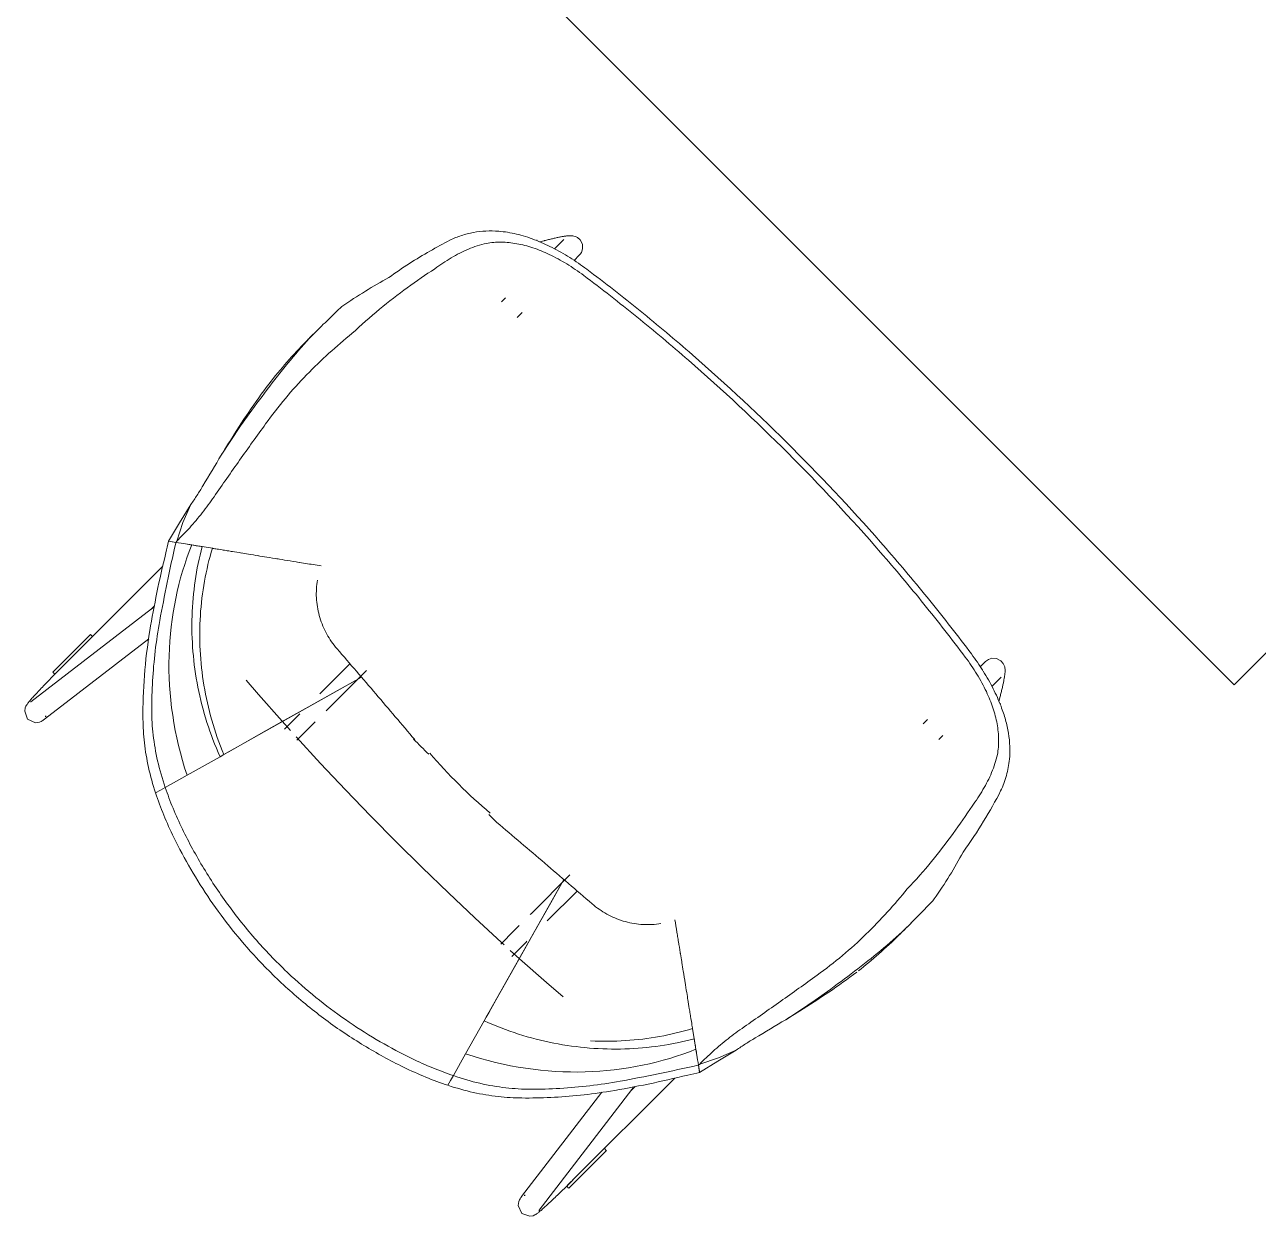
# Model space of a CAD drawing. Header units: millimetres. Extents: x 155927 to 295199, y -4084 to 97293.
# Drawn here: x 220044 to 220937, y 24938 to 25800 of the extents above; entities that cross this region are included whole.
import ezdxf

# ---------------------------------------------------------------- set-up
doc = ezdxf.new("R2010")
doc.units = ezdxf.units.MM
doc.header["$MEASUREMENT"] = 0
doc.layers.add('I-FURN', color=8, linetype='CONTINUOUS', lineweight=9)

msp = doc.modelspace()

# ---------------------------------------------------------------- linework, layer by layer
at = {"layer": 'I-FURN'}
for p, q in [((220424.52, 25817.32), (220919.49, 25322.34)), ((220919.49, 25322.34), (221414.47, 25817.32)), ((220436.64, 25647.17), (220436.16, 25647.11)), ((220437.1, 25647.21), (220436.64, 25647.17)), ((220437.56, 25647.25), (220437.1, 25647.21)), ((220438.02, 25647.29), (220437.56, 25647.25)), ((220438.49, 25647.31), (220438.02, 25647.29)), ((220438.98, 25647.32), (220438.49, 25647.31)), ((220439.5, 25647.31), (220438.98, 25647.32)), ((220440.08, 25647.27), (220439.5, 25647.31)), ((220440.76, 25647.2), (220440.08, 25647.27)), ((220441.6, 25647.03), (220440.76, 25647.2)), ((220414.82, 25644.24), (220414.95, 25643.74)), ((220420.15, 25643.67), (220416.74, 25642.76)), ((220420.34, 25643.72), (220420.15, 25643.67)), ((220421.06, 25643.91), (220420.34, 25643.72)), ((220421.79, 25644.1), (220421.06, 25643.91)), ((220422.51, 25644.29), (220421.79, 25644.1)), ((220423.22, 25644.47), (220422.51, 25644.29)), ((220423.94, 25644.65), (220423.22, 25644.47)), ((220424.65, 25644.82), (220423.94, 25644.65)), ((220425.35, 25644.99), (220424.65, 25644.82)), ((220426.05, 25645.16), (220425.35, 25644.99)), ((220426.74, 25645.32), (220426.05, 25645.16)), ((220427.42, 25645.47), (220426.74, 25645.32)), ((220428.09, 25645.63), (220427.42, 25645.47)), ((220434.22, 25644.45), (220427.52, 25637.75)), ((220428.75, 25645.77), (220428.09, 25645.63)), ((220429.4, 25645.91), (220428.75, 25645.77)), ((220430.04, 25646.05), (220429.4, 25645.91)), ((220430.67, 25646.18), (220430.04, 25646.05)), ((220431.28, 25646.3), (220430.67, 25646.18)), ((220431.88, 25646.42), (220431.28, 25646.3)), ((220432.47, 25646.53), (220431.88, 25646.42)), ((220433.04, 25646.63), (220432.47, 25646.53)), ((220433.6, 25646.73), (220433.04, 25646.63)), ((220434.14, 25646.82), (220433.6, 25646.73)), ((220434.66, 25646.9), (220434.14, 25646.82)), ((220435.18, 25646.98), (220434.66, 25646.9)), ((220435.67, 25647.05), (220435.18, 25646.98)), ((220436.16, 25647.11), (220435.67, 25647.05)), ((220442.71, 25646.69), (220441.6, 25647.03)), ((220444.24, 25645.92), (220442.71, 25646.69)), ((220446.16, 25644.22), (220444.24, 25645.92)), ((220447.74, 25641.14), (220446.16, 25644.22)), ((220447.74, 25641.14), (220447.91, 25637.69)), ((220441.74, 25629.34), (220445.53, 25633.13)), ((220446.16, 25633.83), (220445.53, 25633.13)), ((220447.09, 25635.25), (220446.16, 25633.83)), ((220447.91, 25637.69), (220447.09, 25635.25)), ((220392.03, 25602.25), (220389.14, 25599.36)), ((220400.45, 25588.05), (220404.13, 25591.73)), ((220256.26, 25579.22), (220250.31, 25573.28)), ((220200.35, 25509.81), (220208.52, 25521.12)), ((220193.18, 25499.14), (220200.35, 25509.81)), ((220186.34, 25488.53), (220193.18, 25499.14)), ((220164.34, 25452.74), (220156.2, 25439.44)), ((220158.61, 25439.78), (220164.34, 25452.74)), ((220156.2, 25439.44), (220148.08, 25426.13)), ((220154.08, 25426.27), (220158.61, 25439.78)), ((220148.13, 25426.23), (220153.5, 25425.35)), ((220153.48, 25425.36), (220148.14, 25426.22)), ((220153.44, 25425.36), (220148.14, 25426.22)), ((220153.38, 25424.88), (220153.48, 25425.36)), ((220153.5, 25425.35), (220154.08, 25426.27)), ((220158.9, 25424.48), (220164.94, 25423.5)), ((220164.94, 25423.5), (220169.25, 25422.8)), ((220169.26, 25422.8), (220172.5, 25422.28)), ((220172.5, 25422.28), (220179.89, 25421.08)), ((220144.12, 25408.24), (220070.16, 25334.29)), ((220255.91, 25398.04), (220255.7, 25396.56)), ((220135.32, 25376.82), (220137.98, 25379.48)), ((220135.79, 25377.24), (220048.54, 25310.03)), ((220135.79, 25377.24), (220136.97, 25378.03)), ((220058.3, 25297.36), (220133.91, 25355.6)), ((220091.73, 25358.67), (220064.47, 25331.41)), ((220091.78, 25358.62), (220093.14, 25357.26)), ((220279.47, 25337.54), (220257.78, 25315.86)), ((220739.55, 25339.12), (220735.76, 25335.33)), ((220740.25, 25339.74), (220739.55, 25339.12)), ((220741.67, 25340.68), (220740.25, 25339.74)), ((220744.1, 25341.49), (220741.67, 25340.68)), ((220747.56, 25341.32), (220744.1, 25341.49)), ((220747.56, 25341.32), (220750.64, 25339.74)), ((220750.64, 25339.74), (220752.34, 25337.82)), ((220752.34, 25337.82), (220753.1, 25336.3)), ((220753.1, 25336.3), (220753.45, 25335.18)), ((220753.45, 25335.18), (220753.61, 25334.34)), ((220061.22, 25325.21), (220062.15, 25326.17)), ((220062.15, 25326.17), (220063.09, 25327.13)), ((220063.09, 25327.13), (220064.04, 25328.11)), ((220064.04, 25328.11), (220065, 25329.09)), ((220065.88, 25329.99), (220064.51, 25331.36)), ((220065, 25329.09), (220065.98, 25330.08)), ((220070.15, 25334.27), (220065.88, 25329.99)), ((220065.98, 25330.08), (220066.96, 25331.07)), ((220066.96, 25331.07), (220067.95, 25332.07)), ((220067.95, 25332.07), (220068.94, 25333.07)), ((220068.94, 25333.07), (220069.94, 25334.07)), ((220069.94, 25334.07), (220070.16, 25334.29)), ((220188.16, 25271.79), (220287.74, 25327.89)), ((220264.02, 25305.12), (220291.44, 25332.54)), ((220287.74, 25327.89), (220271.01, 25318.47)), ((220744.17, 25321.11), (220750.86, 25327.8)), ((220752.94, 25326.05), (220752.83, 25325.47)), ((220753.05, 25326.62), (220752.94, 25326.05)), ((220753.14, 25327.18), (220753.05, 25326.62)), ((220753.23, 25327.72), (220753.14, 25327.18)), ((220753.32, 25328.25), (220753.23, 25327.72)), ((220753.4, 25328.76), (220753.32, 25328.25)), ((220753.47, 25329.26), (220753.4, 25328.76)), ((220753.53, 25329.74), (220753.47, 25329.26)), ((220753.58, 25330.22), (220753.53, 25329.74)), ((220753.63, 25330.69), (220753.58, 25330.22)), ((220753.61, 25334.34), (220753.69, 25333.66)), ((220753.67, 25331.15), (220753.63, 25330.69)), ((220753.7, 25331.61), (220753.67, 25331.15)), ((220753.69, 25333.66), (220753.72, 25333.08)), ((220753.72, 25332.08), (220753.7, 25331.61)), ((220753.72, 25333.08), (220753.73, 25332.56)), ((220753.73, 25332.56), (220753.72, 25332.08)), ((220053.02, 25316.58), (220053.73, 25317.35)), ((220053.73, 25317.35), (220054.47, 25318.15)), ((220054.47, 25318.15), (220055.24, 25318.96)), ((220055.24, 25318.96), (220056.03, 25319.8)), ((220056.03, 25319.8), (220056.84, 25320.66)), ((220056.84, 25320.66), (220057.68, 25321.53)), ((220057.68, 25321.53), (220058.54, 25322.43)), ((220058.54, 25322.43), (220059.41, 25323.34)), ((220059.41, 25323.34), (220060.31, 25324.27)), ((220060.31, 25324.27), (220061.22, 25325.21)), ((220204.35, 25325.54), (220213.22, 25315.27)), ((220271.01, 25318.47), (220249.58, 25306.39)), ((220750.88, 25316.81), (220750.7, 25316.09)), ((220751.06, 25317.52), (220750.88, 25316.81)), ((220751.24, 25318.23), (220751.06, 25317.52)), ((220751.41, 25318.93), (220751.24, 25318.23)), ((220751.57, 25319.63), (220751.41, 25318.93)), ((220751.74, 25320.32), (220751.57, 25319.63)), ((220751.89, 25321), (220751.74, 25320.32)), ((220752.04, 25321.67), (220751.89, 25321)), ((220752.19, 25322.34), (220752.04, 25321.67)), ((220752.33, 25322.99), (220752.19, 25322.34)), ((220752.46, 25323.63), (220752.33, 25322.99)), ((220752.59, 25324.25), (220752.46, 25323.63)), ((220752.72, 25324.87), (220752.59, 25324.25)), ((220752.83, 25325.47), (220752.72, 25324.87)), ((220045.39, 25307.55), (220045.73, 25308.08)), ((220045.73, 25308.08), (220046.05, 25308.55)), ((220046.05, 25308.55), (220046.38, 25308.99)), ((220046.38, 25308.99), (220046.73, 25309.43)), ((220046.73, 25309.43), (220047.09, 25309.89)), ((220047.09, 25309.89), (220047.48, 25310.36)), ((220047.48, 25310.36), (220047.9, 25310.86)), ((220047.9, 25310.86), (220048.35, 25311.39)), ((220048.27, 25309.84), (220048.33, 25309.88)), ((220048.33, 25309.88), (220048.49, 25309.99)), ((220048.35, 25311.39), (220048.83, 25311.94)), ((220048.49, 25309.99), (220048.54, 25310.03)), ((220048.83, 25311.94), (220049.33, 25312.52)), ((220049.33, 25312.52), (220049.87, 25313.13)), ((220049.87, 25313.13), (220050.44, 25313.76)), ((220050.44, 25313.76), (220051.04, 25314.43)), ((220051.04, 25314.43), (220051.67, 25315.12)), ((220051.67, 25315.12), (220052.33, 25315.84)), ((220052.33, 25315.84), (220053.02, 25316.58)), ((220213.22, 25315.27), (220230.38, 25295.89)), ((220749.17, 25310.32), (220750.08, 25313.73)), ((220750.14, 25313.92), (220750.08, 25313.73)), ((220750.33, 25314.65), (220750.14, 25313.92)), ((220750.16, 25308.53), (220750.66, 25308.4)), ((220750.52, 25315.37), (220750.33, 25314.65)), ((220750.7, 25316.09), (220750.52, 25315.37)), ((220044.04, 25303.19), (220044.5, 25305.7)), ((220046.13, 25297.53), (220044.04, 25303.19)), ((220044.5, 25305.7), (220044.99, 25306.85)), ((220044.99, 25306.85), (220045.39, 25307.55)), ((220059.03, 25299.18), (220059.14, 25299.34)), ((220059.14, 25299.34), (220059.32, 25299.56)), ((220059.32, 25299.56), (220059.55, 25299.85)), ((220249.58, 25306.39), (220230.01, 25295.37)), ((220242.45, 25300.52), (220232.17, 25290.24)), ((220242.45, 25300.52), (220243.13, 25301.21)), ((220263.2, 25304.31), (220262.38, 25303.49)), ((220264.02, 25305.12), (220263.2, 25304.31)), ((220046.13, 25297.53), (220051.95, 25294.88)), ((220051.95, 25294.88), (220054.69, 25295.3)), ((220054.69, 25295.3), (220055.91, 25295.8)), ((220055.91, 25295.8), (220056.64, 25296.2)), ((220056.64, 25296.2), (220057.18, 25296.55)), ((220057.18, 25296.55), (220057.65, 25296.87)), ((220057.65, 25296.87), (220058.1, 25297.2)), ((220058.1, 25297.2), (220058.3, 25297.36)), ((220230.01, 25295.37), (220213.31, 25285.96)), ((220230.38, 25295.89), (220236.42, 25289.17)), ((220241.08, 25282.19), (220250.94, 25292.04)), ((220251.54, 25292.64), (220250.94, 25292.04)), ((220252.24, 25293.34), (220251.54, 25292.64)), ((220252.95, 25294.05), (220252.24, 25293.34)), ((220253.68, 25294.78), (220252.95, 25294.05)), ((220254.42, 25295.53), (220253.68, 25294.78)), ((220697.62, 25297.19), (220694.47, 25294.03)), ((220213.31, 25285.96), (220200.37, 25278.67)), ((220240.52, 25284.65), (220258.22, 25265.4)), ((220326.38, 25282.61), (220325.6, 25282.91)), ((220705.78, 25282.72), (220708.67, 25285.61)), ((220191.83, 25273.86), (220188.16, 25271.79)), ((220200.37, 25278.67), (220191.83, 25273.86)), ((220185.45, 25270.26), (220161.57, 25256.81)), ((220161.57, 25256.81), (220185.45, 25270.26)), ((220188.16, 25271.79), (220185.45, 25270.26)), ((220185.45, 25270.26), (220188.16, 25271.79)), ((220258.22, 25265.4), (220276.23, 25246.28)), ((220161.57, 25256.81), (220145.85, 25247.95)), ((220145.85, 25247.95), (220161.57, 25256.81)), ((220138.84, 25244), (220142.34, 25245.97)), ((220138.84, 25244), (220142.34, 25245.97)), ((220142.34, 25245.97), (220145.85, 25247.95)), ((220142.34, 25245.97), (220145.85, 25247.95)), ((220276.23, 25246.28), (220294.52, 25227.31)), ((220294.52, 25227.31), (220313.06, 25208.54)), ((220313.06, 25208.54), (220331.82, 25189.97)), ((220331.82, 25189.97), (220350.76, 25171.66)), ((220438.58, 25184.64), (220411.54, 25157.6)), ((220434.31, 25181.32), (220378.2, 25081.74)), ((220424.89, 25164.59), (220434.31, 25181.32)), ((220350.76, 25171.66), (220369.87, 25153.62)), ((220422.27, 25151.37), (220443.96, 25173.05)), ((220410, 25156.06), (220410.82, 25156.88)), ((220410.82, 25156.88), (220411.54, 25157.6)), ((220412.81, 25143.16), (220424.89, 25164.59)), ((220369.87, 25153.62), (220389.11, 25135.89)), ((220400.55, 25146.61), (220401.28, 25147.35)), ((220401.28, 25147.35), (220402.03, 25148.09)), ((220502.98, 25149.28), (220504.46, 25149.49)), ((220679.69, 25143.9), (220685.64, 25149.84)), ((220398.46, 25144.52), (220388.6, 25134.67)), ((220398.46, 25144.52), (220399.14, 25145.2)), ((220399.14, 25145.2), (220399.84, 25145.9)), ((220399.84, 25145.9), (220400.55, 25146.61)), ((220401.78, 25123.59), (220412.81, 25143.16)), ((220389.11, 25135.89), (220391.06, 25134.1)), ((220402.3, 25123.96), (220395.59, 25130.01)), ((220396.66, 25125.75), (220406.94, 25136.03)), ((220407.54, 25136.64), (220406.94, 25136.03)), ((220392.38, 25106.9), (220401.78, 25123.59)), ((220421.68, 25106.8), (220402.3, 25123.96)), ((220385.08, 25093.95), (220392.38, 25106.9)), ((220433.75, 25096.38), (220421.68, 25106.8)), ((220380.28, 25085.42), (220385.08, 25093.95)), ((220616.22, 25093.94), (220605.55, 25086.77)), ((220627.54, 25102.1), (220616.22, 25093.94)), ((220378.2, 25081.74), (220380.28, 25085.42)), ((220605.55, 25086.77), (220594.95, 25079.93)), ((220363.22, 25055.15), (220376.68, 25079.03)), ((220376.68, 25079.03), (220363.22, 25055.15)), ((220376.68, 25079.03), (220378.2, 25081.74)), ((220378.2, 25081.74), (220376.68, 25079.03)), ((220527.5, 25073.47), (220528.7, 25066.08)), ((220528.7, 25066.08), (220529.22, 25062.84)), ((220529.22, 25062.84), (220529.92, 25058.52)), ((220529.92, 25058.52), (220530.9, 25052.48)), ((220545.85, 25049.79), (220559.15, 25057.92)), ((220559.15, 25057.92), (220546.2, 25052.2)), ((220354.37, 25039.44), (220363.22, 25055.15)), ((220363.22, 25055.15), (220354.37, 25039.44)), ((220532.55, 25041.67), (220545.85, 25049.79)), ((220546.2, 25052.2), (220532.69, 25047.66)), ((220531.78, 25047.06), (220531.29, 25046.97)), ((220531.77, 25047.09), (220532.69, 25047.66)), ((220531.77, 25047.09), (220532.64, 25041.71)), ((220532.64, 25041.72), (220531.78, 25047.06)), ((220532.55, 25042.31), (220531.78, 25047.03)), ((220352.39, 25035.92), (220350.42, 25032.42)), ((220352.39, 25035.92), (220350.42, 25032.42)), ((220354.37, 25039.44), (220352.39, 25035.92)), ((220354.37, 25039.44), (220352.39, 25035.92)), ((220440.71, 24963.75), (220514.66, 25037.7)), ((220485.9, 25031.57), (220483.2, 25028.87)), ((220461.94, 25027.39), (220403.77, 24951.88)), ((220416.45, 24942.12), (220483.66, 25029.38)), ((220483.66, 25029.38), (220484.45, 25030.55)), ((220463.67, 24986.73), (220465.04, 24985.36)), ((220437.83, 24958.05), (220465.09, 24985.31)), ((220435.5, 24958.59), (220436.49, 24959.56)), ((220436.41, 24959.46), (220440.72, 24963.77)), ((220436.49, 24959.56), (220437.49, 24960.54)), ((220437.49, 24960.54), (220438.49, 24961.53)), ((220438.49, 24961.53), (220439.48, 24962.53)), ((220439.48, 24962.53), (220440.48, 24963.52)), ((220440.48, 24963.52), (220440.71, 24963.75)), ((220402.62, 24950.22), (220402.96, 24950.77)), ((220402.96, 24950.77), (220403.29, 24951.24)), ((220403.29, 24951.24), (220403.62, 24951.68)), ((220403.62, 24951.68), (220403.77, 24951.88)), ((220405.6, 24952.61), (220405.75, 24952.73)), ((220405.75, 24952.73), (220405.98, 24952.9)), ((220405.98, 24952.9), (220406.27, 24953.13)), ((220427.07, 24950.43), (220427.95, 24951.26)), ((220427.95, 24951.26), (220428.85, 24952.12)), ((220428.85, 24952.12), (220429.76, 24953)), ((220429.76, 24953), (220430.69, 24953.89)), ((220430.69, 24953.89), (220431.63, 24954.8)), ((220431.63, 24954.8), (220432.58, 24955.73)), ((220432.58, 24955.73), (220433.55, 24956.67)), ((220433.55, 24956.67), (220434.52, 24957.62)), ((220434.52, 24957.62), (220435.5, 24958.59)), ((220437.78, 24958.1), (220436.41, 24959.46)), ((220401.3, 24945.53), (220401.72, 24948.28)), ((220403.94, 24939.71), (220401.3, 24945.53)), ((220401.72, 24948.28), (220402.22, 24949.5)), ((220402.22, 24949.5), (220402.62, 24950.22)), ((220416.25, 24941.86), (220416.3, 24941.91)), ((220416.3, 24941.91), (220416.41, 24942.07)), ((220416.41, 24942.07), (220416.45, 24942.12)), ((220417.28, 24941.48), (220417.81, 24941.93)), ((220417.81, 24941.93), (220418.36, 24942.41)), ((220418.36, 24942.41), (220418.94, 24942.92)), ((220418.94, 24942.92), (220419.55, 24943.46)), ((220419.55, 24943.46), (220420.18, 24944.03)), ((220420.18, 24944.03), (220420.85, 24944.63)), ((220420.85, 24944.63), (220421.54, 24945.25)), ((220421.54, 24945.25), (220422.26, 24945.91)), ((220422.26, 24945.91), (220423, 24946.6)), ((220423, 24946.6), (220423.77, 24947.31)), ((220423.77, 24947.31), (220424.56, 24948.06)), ((220424.56, 24948.06), (220425.38, 24948.82)), ((220425.38, 24948.82), (220426.22, 24949.61)), ((220426.22, 24949.61), (220427.07, 24950.43)), ((220403.94, 24939.71), (220409.61, 24937.62)), ((220409.61, 24937.62), (220412.12, 24938.08)), ((220412.12, 24938.08), (220413.26, 24938.58)), ((220413.26, 24938.58), (220413.96, 24938.97)), ((220413.96, 24938.97), (220414.5, 24939.31)), ((220414.5, 24939.31), (220414.96, 24939.64)), ((220414.96, 24939.64), (220415.41, 24939.97)), ((220415.41, 24939.97), (220415.85, 24940.31)), ((220415.85, 24940.31), (220416.31, 24940.68)), ((220416.31, 24940.68), (220416.78, 24941.07)), ((220416.78, 24941.07), (220417.28, 24941.48))]:
    msp.add_line(p, q, dxfattribs=at)
msp.add_arc((220623.46, 25517.04), 376.15, 220.47067, 229.87406, dxfattribs=at)
for centre, major_axis, ratio, start_param, end_param in [((224469.09, 23772.03), (-4235.43, -4235.43), 0.743145, 5.018195, 5.020176), ((224712.66, 22717.68), (-3756.55, 3756.55), 0.981627, 0.240335, 0.245277), ((219647.14, 25386.01), (-411.51, -411.51), 0.743145, 2.271868, 2.288409), ((218878.45, 29362.68), (-4235.43, -4235.43), 0.743145, 1.263009, 1.26499), ((217824.1, 29606.24), (-3756.55, 3756.55), 0.981627, 2.896316, 2.901258), ((220492.43, 24540.73), (-411.51, -411.51), 0.743145, 3.994777, 4.011317)]:
    msp.add_ellipse(centre, major_axis=major_axis, ratio=ratio, start_param=start_param, end_param=end_param, dxfattribs=at)
for points, knots in [([(220413.13, 25644.37), (220408.72, 25646.07), (220400.02, 25648.82), (220385.01, 25651.24), (220371.69, 25650.56), (220360.1, 25647.61), (220354.57, 25645.4), (220351.85, 25644.1)], [0, 0, 0, 0, 0.2, 0.4, 0.7, 0.85, 1, 1, 1, 1]), ([(220451.02, 25622.97), (220464.02, 25613.2), (220489.75, 25593.12), (220540.14, 25550.79), (220600.68, 25494.27), (220657.2, 25433.72), (220699.53, 25383.34), (220719.61, 25357.61), (220729.39, 25344.6)], [-1, -1, -1, -1, -0.875, -0.75, -0.5, -0.25, -0.125, 0, 0, 0, 0]), ([(220724.9, 25342.38), (220715.2, 25355.29), (220695.29, 25380.81), (220653.32, 25430.79), (220597.26, 25490.85), (220537.2, 25546.9), (220487.22, 25588.88), (220461.7, 25608.78), (220448.8, 25618.48)], [-1, -1, -1, -1, -0.875, -0.75, -0.5, -0.25, -0.125, 0, 0, 0, 0]), ([(220179.89, 25421.08), (220180.41, 25421), (220182.07, 25420.73), (220186.09, 25420.08), (220189.43, 25419.54), (220190.89, 25419.3)], [-1, -1, -1, -1, -0.8928571, -0.7857143, -0.7142857, -0.7142857, -0.7142857, -0.7142857]), ([(220194.35, 25418.74), (220193.86, 25418.82), (220192.58, 25419.03), (220191.39, 25419.22), (220190.68, 25419.33)], [0.65678994, 0.65678994, 0.65678994, 0.65678994, 0.67857143, 0.71428571, 0.71428571, 0.71428571, 0.71428571]), ([(220750.78, 25306.71), (220752.06, 25303.4), (220754.25, 25296.85), (220757.1, 25283.91), (220757.61, 25270.3), (220755.03, 25256.49), (220752.25, 25249.05), (220750.52, 25245.44)], [-1, -1, -1, -1, -0.85, -0.7, -0.4, -0.2, 0, 0, 0, 0]), ([(220318.14, 25045.63), (220308.5, 25050.35), (220289.47, 25060.78), (220261.83, 25079.28), (220235.69, 25100.54), (220206.67, 25129.01), (220182.82, 25158.94), (220164.01, 25188.76), (220155.82, 25204.01), (220152.05, 25211.72)], [-1, -1, -1, -1, -0.861111, -0.722222, -0.583333, -0.444444, -0.222222, -0.111111, 0, 0, 0, 0]), ([(220158.21, 25217.88), (220162.89, 25208.22), (220173.27, 25189.16), (220191.73, 25161.48), (220212.97, 25135.3), (220241.45, 25106.27), (220271.41, 25082.45), (220301.28, 25063.69), (220316.57, 25055.54), (220324.3, 25051.79)], [-1, -1, -1, -1, -0.861111, -0.722222, -0.583333, -0.444444, -0.222222, -0.111111, 0, 0, 0, 0]), ([(220516.2, 25143.21), (220516.43, 25141.82), (220516.86, 25139.13), (220517.29, 25136.47), (220517.5, 25135.18)], [-0.93070121, -0.93070121, -0.93070121, -0.93070121, -0.89285714, -0.85714286, -0.85714286, -0.85714286, -0.85714286]), ([(220647.57, 25115.3), (220652.59, 25119.26), (220662.77, 25127.69), (220672.37, 25136.6), (220677.17, 25141.38)], [0.0359551, 0.0359551, 0.0359551, 0.0359551, 0.5, 1, 1, 1, 1]), ([(220517.32, 25136.29), (220517.75, 25133.68), (220518.21, 25130.81), (220518.67, 25127.99), (220518.71, 25127.72)], [-0.85714286, -0.85714286, -0.85714286, -0.85714286, -0.78571429, -0.77790979, -0.77790979, -0.77790979, -0.77790979]), ([(220518.71, 25127.71), (220518.72, 25127.66), (220519.03, 25125.73), (220519.44, 25123.19), (220519.84, 25120.77), (220519.93, 25120.17)], [-0.78716796, -0.78716796, -0.78716796, -0.78716796, -0.78571429, -0.73214286, -0.71428571, -0.71428571, -0.71428571, -0.71428571]), ([(220453.74, 25064.63), (220462.21, 25064.2), (220487.48, 25064.37), (220511.95, 25068.8), (220527.5, 25073.47)], [0.4999878, 0.4999878, 0.4999878, 0.4999878, 0.6666667, 1, 1, 1, 1])]:
    msp.add_open_spline(points, degree=3, knots=knots, dxfattribs=at)
for points in [[(220351.85, 25644.1), (220347.08, 25641.6), (220337.43, 25636.26), (220322.5, 25627.39), (220312.59, 25620.59), (220307.63, 25617)], [(220340.87, 25623.36), (220344.78, 25626.28), (220352.76, 25631.54), (220365.08, 25637.91), (220373.76, 25640.7), (220378.2, 25641.78)], [(220378.2, 25641.78), (220381.74, 25642.39), (220388.95, 25642.94), (220400.31, 25641.84), (220411.98, 25638.81), (220419.8, 25635.63), (220423.75, 25633.75)], [(220451.02, 25622.97), (220446.92, 25626.05), (220438.64, 25631.74), (220425.86, 25638.94), (220417.38, 25642.72), (220413.13, 25644.37)], [(220423.75, 25633.75), (220428.01, 25631.72), (220436.45, 25627.14), (220444.71, 25621.54), (220448.8, 25618.48)], [(220280.95, 25576.48), (220287.54, 25582.68), (220300.8, 25594.46), (220321.08, 25609.89), (220334.31, 25619.09), (220340.87, 25623.36)], [(220307.63, 25617), (220301.96, 25613.91), (220290.62, 25607.31), (220279.32, 25599.95), (220273.69, 25596.09)], [(220254.11, 25577.07), (220257.37, 25580.35), (220263.89, 25586.82), (220270.42, 25593.05), (220273.69, 25596.09)], [(220208.52, 25521.12), (220213.43, 25527.74), (220223.2, 25540.87), (220238.16, 25559.83), (220248.63, 25571.55), (220254.11, 25577.07)], [(220218.48, 25511.16), (220223.07, 25517.52), (220232.62, 25529.81), (220248.02, 25546.84), (220264.25, 25562.39), (220275.33, 25571.94), (220280.95, 25576.48)], [(220254.09, 25577.04), (220251.98, 25574.95), (220249.88, 25572.85), (220247.79, 25570.75)], [(220247.79, 25570.75), (220243.02, 25565.95), (220233.78, 25556), (220225.05, 25545.41), (220220.79, 25539.98)], [(220220.79, 25539.98), (220215.79, 25533.42), (220206.16, 25519.84), (220196.99, 25505.62), (220192.46, 25498.41)], [(220181.12, 25458.38), (220187.25, 25467.24), (220199.62, 25484.9), (220212.16, 25502.43), (220218.48, 25511.16)], [(220173.12, 25466.38), (220171.72, 25464.02), (220168.86, 25459.39), (220165.87, 25454.92), (220164.34, 25452.74)], [(220154.08, 25426.27), (220157.28, 25429.33), (220163.58, 25435.82), (220172.62, 25446.64), (220178.34, 25454.38), (220181.12, 25458.38)], [(220141.78, 25368.73), (220143.49, 25377.71), (220147.09, 25396.1), (220151.18, 25415.19), (220153.38, 25424.88)], [(220148.14, 25426.22), (220150.25, 25425.88), (220152.02, 25425.6), (220153.45, 25425.36)], [(220160.41, 25424.24), (220158.51, 25424.54), (220156.2, 25424.92), (220153.5, 25425.35)], [(220164.94, 25423.5), (220163.83, 25423.68), (220162.32, 25423.93), (220160.42, 25424.24)], [(220146.27, 25417.76), (220143.86, 25408.04), (220139.56, 25388.9), (220136.15, 25370.53), (220134.63, 25361.58)], [(220164.94, 25423.5), (220155.13, 25398.91), (220143.57, 25344.44), (220151.99, 25285.51), (220161.57, 25256.81)], [(220172.5, 25422.28), (220168.22, 25406.1), (220163.26, 25372.41), (220167.44, 25320.4), (220178.16, 25286.53), (220185.45, 25270.26)], [(220169.25, 25422.8), (220167.99, 25423.01), (220166.55, 25423.24), (220164.94, 25423.5)], [(220172.5, 25422.28), (220171.6, 25422.42), (220170.51, 25422.6), (220169.26, 25422.8)], [(220179.89, 25421.08), (220175.22, 25405.53), (220169.31, 25372.9), (220171.83, 25321.82), (220181.4, 25288.1), (220188.16, 25271.79)], [(220194.36, 25418.74), (220196.4, 25418.41), (220198.62, 25418.05), (220200.98, 25417.66)], [(220206, 25416.85), (220204.12, 25417.16), (220202.3, 25417.45), (220200.58, 25417.73)], [(220206.01, 25416.85), (220208.35, 25416.47), (220210.81, 25416.07), (220213.36, 25415.66)], [(220219.32, 25414.69), (220217.07, 25415.06), (220214.87, 25415.41), (220212.74, 25415.76)], [(220219.32, 25414.69), (220221.96, 25414.27), (220224.69, 25413.82), (220227.45, 25413.38)], [(220234.14, 25412.29), (220231.58, 25412.71), (220229.05, 25413.12), (220226.59, 25413.52)], [(220234.14, 25412.29), (220236.95, 25411.84), (220239.79, 25411.38), (220242.71, 25410.91)], [(220247.28, 25410.16), (220245.38, 25410.47), (220243.48, 25410.78), (220241.6, 25411.08)], [(220247.29, 25410.16), (220251.04, 25409.56), (220254.85, 25408.94), (220258.71, 25408.31)], [(220255.7, 25396.56), (220255.11, 25392.27), (220254.86, 25383.58), (220257.3, 25370.78), (220262.37, 25358.79), (220267.35, 25351.63), (220270.19, 25348.34)], [(220134.63, 25361.58), (220132.85, 25350.57), (220130.24, 25328.89), (220129.54, 25307.88), (220129.67, 25297.53)], [(220136.02, 25303.88), (220136.01, 25310.89), (220136.41, 25325.05), (220138.29, 25346.67), (220140.47, 25361.33), (220141.78, 25368.73)], [(220270.19, 25348.34), (220279.54, 25337.5), (220298.25, 25315.71), (220317, 25293.68), (220326.38, 25282.61)], [(220729.39, 25344.6), (220732.38, 25340.63), (220735.14, 25336.61), (220737.7, 25332.54)], [(220740.17, 25317.33), (220738.14, 25321.59), (220733.56, 25330.03), (220727.96, 25338.29), (220724.9, 25342.38)], [(220737.94, 25332.16), (220740.56, 25327.96), (220745.36, 25319.44), (220749.14, 25310.96), (220750.78, 25306.71)], [(220748.19, 25271.78), (220748.8, 25275.32), (220749.36, 25282.54), (220748.25, 25293.89), (220745.22, 25305.57), (220742.04, 25313.38), (220740.17, 25317.33)], [(220145.85, 25247.95), (220143.62, 25254.42), (220139.88, 25267.21), (220136.72, 25285.99), (220136.01, 25298), (220136.02, 25303.88)], [(220129.67, 25297.53), (220129.7, 25291.91), (220130.42, 25280.43), (220133.36, 25262.45), (220136.79, 25250.2), (220138.84, 25244)], [(220325.6, 25282.91), (220329.24, 25279.26), (220332.88, 25275.62), (220336.52, 25271.98)], [(220729.78, 25234.46), (220732.7, 25238.37), (220737.97, 25246.36), (220744.35, 25258.71), (220747.13, 25267.36), (220748.19, 25271.78)], [(220145.85, 25247.95), (220147.51, 25242.98), (220151.25, 25232.99), (220155.77, 25222.92), (220158.21, 25217.88)], [(220750.52, 25245.44), (220746.82, 25238.2), (220738.59, 25223.58), (220728.73, 25208.69), (220723.42, 25201.21)], [(220152.05, 25211.72), (220149.41, 25217.14), (220144.54, 25227.95), (220140.58, 25238.68), (220138.84, 25244)], [(220379.96, 25228.54), (220381.91, 25226.59), (220383.85, 25224.65), (220385.8, 25222.7)], [(220682.89, 25174.53), (220689.1, 25181.12), (220700.88, 25194.39), (220716.31, 25214.67), (220725.5, 25227.9), (220729.78, 25234.46)], [(220385.8, 25222.7), (220397.42, 25212.86), (220420.53, 25193.21), (220443.39, 25173.58), (220454.76, 25163.77)], [(220723.42, 25201.21), (220720.32, 25195.53), (220713.72, 25184.18), (220706.36, 25172.89), (220702.51, 25167.27)], [(220617.58, 25112.06), (220623.94, 25116.65), (220636.22, 25126.2), (220653.26, 25141.6), (220668.81, 25157.83), (220678.35, 25168.91), (220682.89, 25174.53)], [(220702.51, 25167.27), (220699.46, 25164), (220693.24, 25157.48), (220686.77, 25150.96), (220683.48, 25147.69)], [(220454.76, 25163.77), (220458.04, 25160.94), (220465.19, 25155.97), (220477.19, 25150.89), (220489.98, 25148.44), (220498.68, 25148.69), (220502.98, 25149.28)], [(220514.73, 25152.3), (220515.23, 25149.23), (220515.72, 25146.21), (220516.2, 25143.22)], [(220683.48, 25147.69), (220677.97, 25142.21), (220666.25, 25131.74), (220647.28, 25116.78), (220634.15, 25107.02), (220627.54, 25102.1)], [(220677.17, 25141.38), (220679.27, 25143.47), (220681.37, 25145.57), (220683.46, 25147.68)], [(220519.79, 25121.04), (220520.12, 25119.04), (220520.43, 25117.08), (220520.75, 25115.16)], [(220520.74, 25115.17), (220521.24, 25112.12), (220521.72, 25109.16), (220522.18, 25106.32)], [(220564.8, 25074.7), (220573.66, 25080.84), (220591.32, 25093.2), (220608.85, 25105.75), (220617.58, 25112.06)], [(220604.83, 25086.04), (220612.04, 25090.57), (220626.26, 25099.74), (220639.84, 25109.37), (220646.4, 25114.38)], [(220522.08, 25106.95), (220522.49, 25104.39), (220522.89, 25101.92), (220523.27, 25099.56)], [(220523.27, 25099.59), (220523.57, 25097.7), (220523.87, 25095.9), (220524.15, 25094.16)], [(220524.08, 25094.56), (220524.47, 25092.2), (220524.81, 25090.05), (220525.14, 25088.02)], [(220525.16, 25087.94), (220525.37, 25086.64), (220525.57, 25085.4), (220525.75, 25084.26)], [(220376.68, 25079.03), (220392.95, 25071.74), (220426.82, 25061.02), (220478.82, 25056.84), (220512.52, 25061.8), (220528.7, 25066.08)], [(220525.72, 25084.47), (220526.19, 25081.56), (220526.98, 25076.68), (220527.38, 25074.17), (220527.5, 25073.47)], [(220532.69, 25047.66), (220535.75, 25050.86), (220542.24, 25057.16), (220553.06, 25066.2), (220560.8, 25071.93), (220564.8, 25074.7)], [(220572.8, 25066.7), (220570.44, 25065.31), (220565.81, 25062.44), (220561.34, 25059.45), (220559.15, 25057.92)], [(220363.22, 25055.15), (220391.93, 25045.57), (220450.86, 25037.15), (220505.33, 25048.71), (220529.92, 25058.52)], [(220528.7, 25066.08), (220528.84, 25065.18), (220529.02, 25064.1), (220529.22, 25062.84)], [(220529.22, 25062.84), (220529.42, 25061.58), (220529.66, 25060.14), (220529.92, 25058.52)], [(220529.92, 25058.52), (220530.1, 25057.41), (220530.34, 25055.9), (220530.65, 25054)], [(220324.3, 25051.79), (220329.34, 25049.35), (220339.41, 25044.83), (220349.4, 25041.1), (220354.37, 25039.44)], [(220530.65, 25053.99), (220530.96, 25052.09), (220531.33, 25049.78), (220531.77, 25047.09)], [(220350.42, 25032.42), (220345.09, 25034.16), (220334.37, 25038.12), (220323.55, 25042.99), (220318.14, 25045.63)], [(220531.29, 25046.97), (220521.59, 25044.76), (220502.49, 25040.67), (220484.12, 25037.07), (220475.15, 25035.36)], [(220532.55, 25042.31), (220532.25, 25044.17), (220531.97, 25045.88), (220531.78, 25047.03)], [(220350.42, 25032.42), (220356.61, 25030.37), (220368.87, 25026.94), (220386.85, 25024), (220398.33, 25023.28), (220403.95, 25023.25)], [(220410.3, 25029.6), (220404.41, 25029.59), (220392.41, 25030.3), (220373.63, 25033.46), (220360.84, 25037.2), (220354.37, 25039.44)], [(220475.15, 25035.36), (220467.74, 25034.05), (220453.06, 25031.87), (220431.47, 25029.99), (220417.32, 25029.59), (220410.3, 25029.6)], [(220467.99, 25028.21), (220476.89, 25029.72), (220495.21, 25033.13), (220514.4, 25037.44), (220524.18, 25039.85)], [(220403.95, 25023.25), (220410.89, 25023.18), (220424.89, 25023.46), (220446.19, 25025.05), (220460.68, 25027.01), (220467.99, 25028.21)]]:
    msp.add_open_spline(points, degree=3, dxfattribs=at)

doc.saveas('drawing.dxf')
